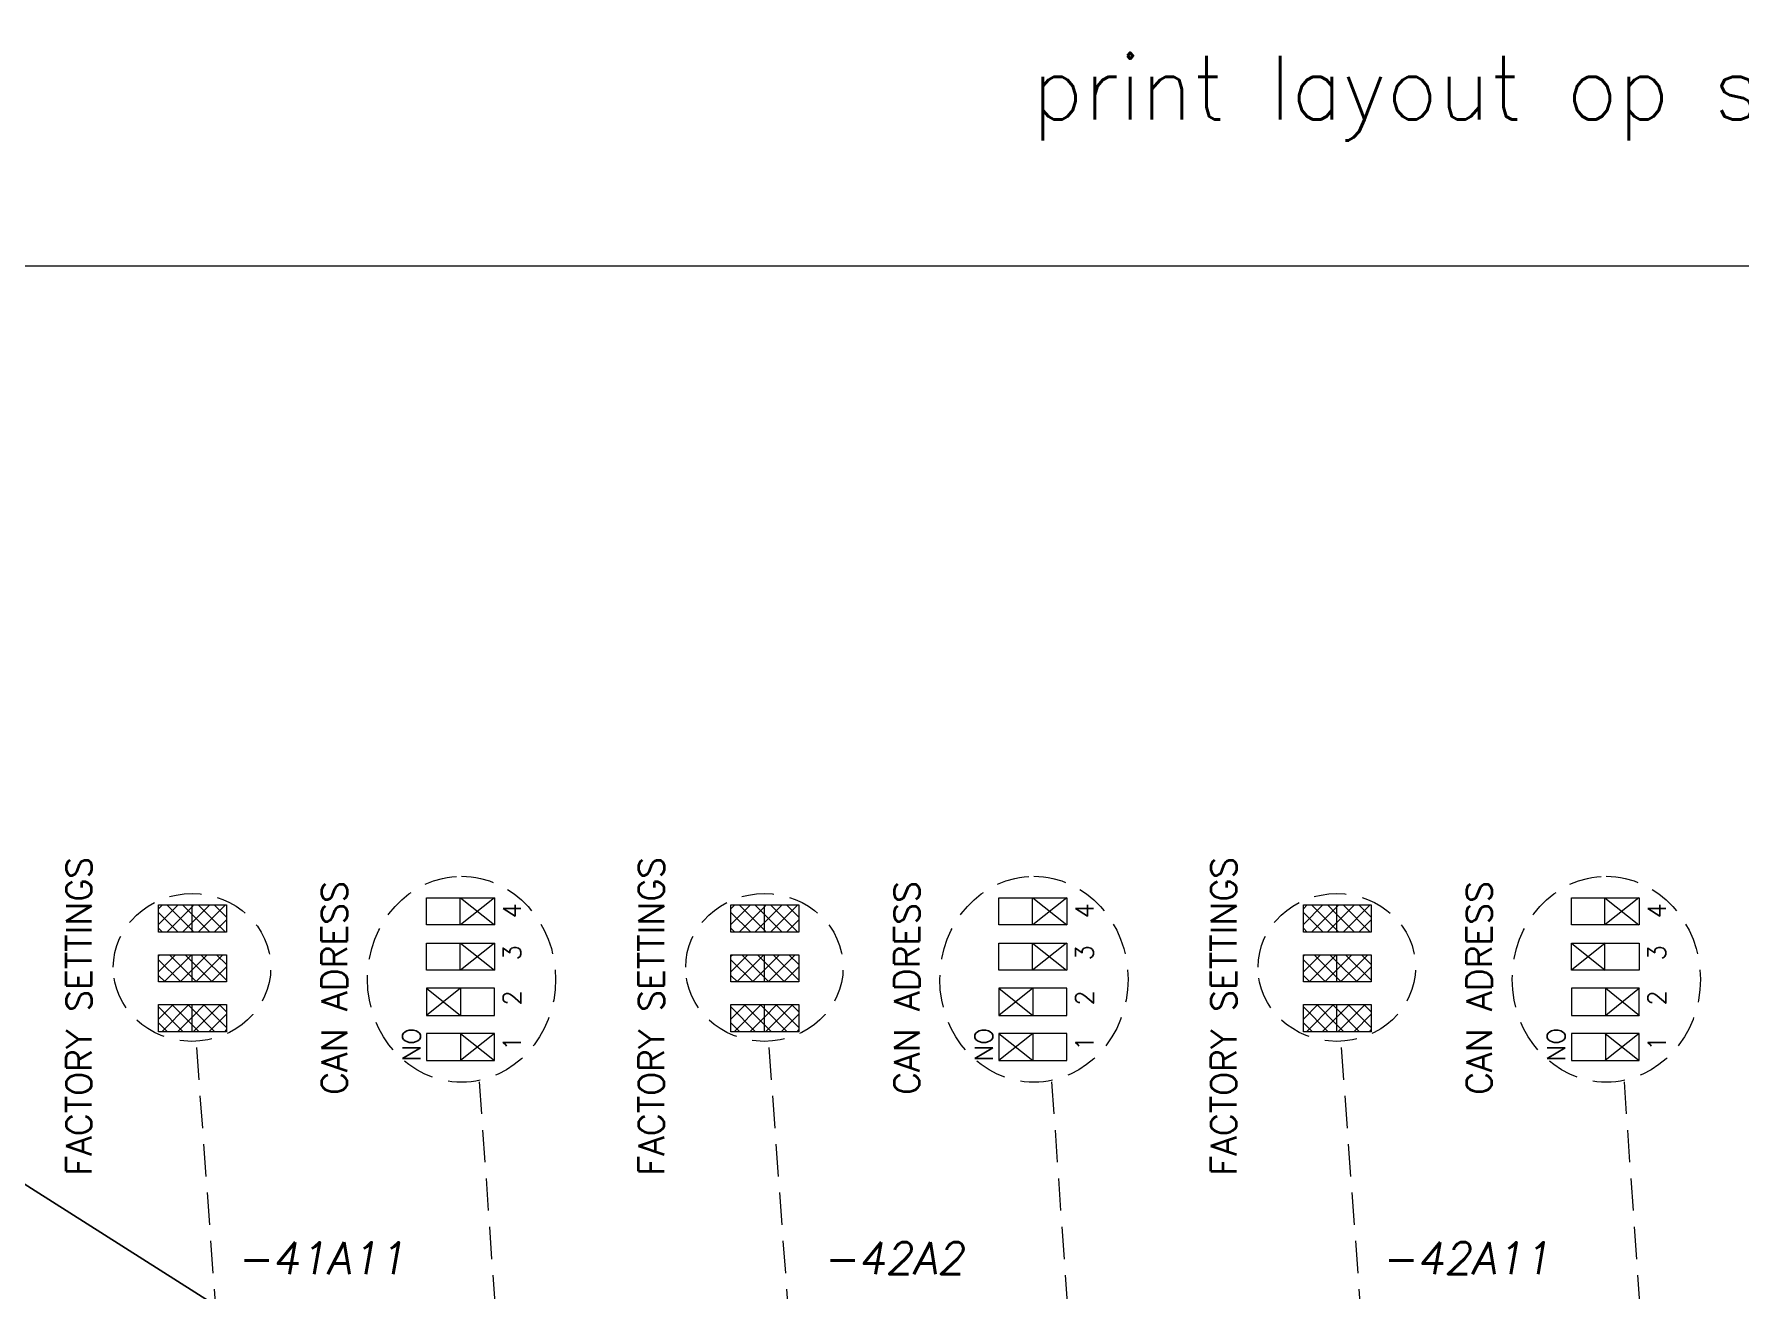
# Model space of a CAD drawing. Extents: x -2993 to 3661, y -4147 to -1441.
# Drawn here: x -2895.1 to -2761, y -2191.7 to -2093 of the extents above; entities that cross this region are included whole.
import ezdxf
from ezdxf.enums import TextEntityAlignment as Align

# ---------------------------------------------------------------- set-up
doc = ezdxf.new("R2010")
doc.units = 0
doc.header["$LTSCALE"] = 0.1
doc.header["$MEASUREMENT"] = 0
doc.linetypes.add('DASHED', pattern=[19.05, 12.7, -6.35])
doc.layers.get('0').update_dxf_attribs({"linetype": 'CONTINUOUS'})
doc.layers.add('DIM', color=5, linetype='CONTINUOUS')
doc.styles.get("Standard").update_dxf_attribs({"font": 'simplex.shx'})

msp = doc.modelspace()

# ---------------------------------------------------------------- linework, layer by layer
at = {"linetype": 'Continuous', "lineweight": 13}
for p, q in [((-2885.33, -2161.43), (-2879.99, -2161.43)), ((-2885.33, -2163.56), (-2885.33, -2161.43)), ((-2882.7, -2163.56), (-2882.7, -2161.43)), ((-2879.99, -2161.43), (-2879.99, -2163.56)), ((-2864.26, -2160.86), (-2858.92, -2160.86)), ((-2864.26, -2162.99), (-2864.26, -2160.86)), ((-2861.62, -2162.99), (-2861.62, -2160.86)), ((-2858.92, -2160.86), (-2858.92, -2162.99)), ((-2840.33, -2161.43), (-2834.99, -2161.43)), ((-2840.33, -2163.56), (-2840.33, -2161.43)), ((-2837.7, -2163.56), (-2837.7, -2161.43)), ((-2834.99, -2161.43), (-2834.99, -2163.56)), ((-2819.26, -2160.86), (-2813.92, -2160.86)), ((-2819.26, -2162.99), (-2819.26, -2160.86)), ((-2816.62, -2162.99), (-2816.62, -2160.86)), ((-2813.92, -2160.86), (-2813.92, -2162.99)), ((-2795.33, -2161.43), (-2789.99, -2161.43)), ((-2795.33, -2163.56), (-2795.33, -2161.43)), ((-2792.7, -2163.56), (-2792.7, -2161.43)), ((-2789.99, -2161.43), (-2789.99, -2163.56)), ((-2774.26, -2160.86), (-2768.92, -2160.86)), ((-2774.26, -2162.99), (-2774.26, -2160.86)), ((-2771.62, -2162.99), (-2771.62, -2160.86)), ((-2768.92, -2160.86), (-2768.92, -2162.99)), ((-2858.92, -2162.99), (-2864.26, -2162.99)), ((-2813.92, -2162.99), (-2819.26, -2162.99)), ((-2768.92, -2162.99), (-2774.26, -2162.99)), ((-2879.99, -2163.56), (-2885.33, -2163.56)), ((-2864.26, -2164.42), (-2858.92, -2164.42)), ((-2864.26, -2166.55), (-2864.26, -2164.42)), ((-2861.62, -2166.55), (-2861.62, -2164.42)), ((-2858.92, -2164.42), (-2858.92, -2166.55)), ((-2834.99, -2163.56), (-2840.33, -2163.56)), ((-2819.26, -2164.42), (-2813.92, -2164.42)), ((-2819.26, -2166.55), (-2819.26, -2164.42)), ((-2816.62, -2166.55), (-2816.62, -2164.42)), ((-2813.92, -2164.42), (-2813.92, -2166.55)), ((-2789.99, -2163.56), (-2795.33, -2163.56)), ((-2774.26, -2164.42), (-2768.92, -2164.42)), ((-2774.26, -2166.55), (-2774.26, -2164.42)), ((-2771.62, -2166.55), (-2771.62, -2164.42)), ((-2768.92, -2164.42), (-2768.92, -2166.55)), ((-2885.33, -2165.34), (-2879.99, -2165.34)), ((-2885.33, -2167.48), (-2885.33, -2165.34)), ((-2882.7, -2167.48), (-2882.7, -2165.34)), ((-2879.99, -2165.34), (-2879.99, -2167.48)), ((-2840.33, -2165.34), (-2834.99, -2165.34)), ((-2840.33, -2167.48), (-2840.33, -2165.34)), ((-2837.7, -2167.48), (-2837.7, -2165.34)), ((-2834.99, -2165.34), (-2834.99, -2167.48)), ((-2795.33, -2165.34), (-2789.99, -2165.34)), ((-2795.33, -2167.48), (-2795.33, -2165.34)), ((-2792.7, -2167.48), (-2792.7, -2165.34)), ((-2789.99, -2165.34), (-2789.99, -2167.48)), ((-2858.92, -2166.55), (-2864.26, -2166.55)), ((-2813.92, -2166.55), (-2819.26, -2166.55)), ((-2768.92, -2166.55), (-2774.26, -2166.55)), ((-2879.99, -2167.48), (-2885.33, -2167.48)), ((-2858.92, -2167.97), (-2864.26, -2167.97)), ((-2864.26, -2167.97), (-2864.26, -2170.11)), ((-2861.56, -2170.11), (-2861.56, -2167.97)), ((-2858.92, -2170.11), (-2858.92, -2167.97)), ((-2834.99, -2167.48), (-2840.33, -2167.48)), ((-2813.92, -2167.97), (-2819.26, -2167.97)), ((-2819.26, -2167.97), (-2819.26, -2170.11)), ((-2816.56, -2170.11), (-2816.56, -2167.97)), ((-2813.92, -2170.11), (-2813.92, -2167.97)), ((-2789.99, -2167.48), (-2795.33, -2167.48)), ((-2768.92, -2167.97), (-2774.26, -2167.97)), ((-2774.26, -2167.97), (-2774.26, -2170.11)), ((-2771.56, -2170.11), (-2771.56, -2167.97)), ((-2768.92, -2170.11), (-2768.92, -2167.97)), ((-2885.33, -2169.25), (-2879.99, -2169.25)), ((-2885.33, -2171.39), (-2885.33, -2169.25)), ((-2882.7, -2171.39), (-2882.7, -2169.25)), ((-2879.99, -2169.25), (-2879.99, -2171.39)), ((-2840.33, -2169.25), (-2834.99, -2169.25)), ((-2840.33, -2171.39), (-2840.33, -2169.25)), ((-2837.7, -2171.39), (-2837.7, -2169.25)), ((-2834.99, -2169.25), (-2834.99, -2171.39)), ((-2795.33, -2169.25), (-2789.99, -2169.25)), ((-2795.33, -2171.39), (-2795.33, -2169.25)), ((-2792.7, -2171.39), (-2792.7, -2169.25)), ((-2789.99, -2169.25), (-2789.99, -2171.39)), ((-2864.26, -2170.11), (-2858.92, -2170.11)), ((-2819.26, -2170.11), (-2813.92, -2170.11)), ((-2774.26, -2170.11), (-2768.92, -2170.11)), ((-2879.99, -2171.39), (-2885.33, -2171.39)), ((-2858.92, -2171.53), (-2864.26, -2171.53)), ((-2864.26, -2171.53), (-2864.26, -2173.66)), ((-2861.56, -2173.66), (-2861.56, -2171.53)), ((-2858.92, -2173.66), (-2858.92, -2171.53)), ((-2834.99, -2171.39), (-2840.33, -2171.39)), ((-2813.92, -2171.53), (-2819.26, -2171.53)), ((-2819.26, -2171.53), (-2819.26, -2173.66)), ((-2816.56, -2173.66), (-2816.56, -2171.53)), ((-2813.92, -2173.66), (-2813.92, -2171.53)), ((-2789.99, -2171.39), (-2795.33, -2171.39)), ((-2768.92, -2171.53), (-2774.26, -2171.53)), ((-2774.26, -2171.53), (-2774.26, -2173.66)), ((-2771.56, -2173.66), (-2771.56, -2171.53)), ((-2768.92, -2173.66), (-2768.92, -2171.53)), ((-2864.26, -2173.66), (-2858.92, -2173.66)), ((-2819.26, -2173.66), (-2813.92, -2173.66)), ((-2774.26, -2173.66), (-2768.92, -2173.66))]:
    msp.add_line(p, q, dxfattribs=at)
at = {"lineweight": 13}
for p, q in [((-2885.33, -2161.74), (-2885.02, -2161.43)), ((-2885.33, -2162.97), (-2883.79, -2161.43)), ((-2882.7, -2163.42), (-2884.68, -2161.43)), ((-2884.68, -2163.56), (-2882.7, -2161.58)), ((-2882.7, -2162.18), (-2883.44, -2161.43)), ((-2882.7, -2161.58), (-2882.55, -2161.43)), ((-2882.7, -2162.82), (-2881.31, -2161.43)), ((-2882.21, -2163.56), (-2880.07, -2161.43)), ((-2880.07, -2163.56), (-2882.21, -2161.43)), ((-2879.99, -2162.4), (-2880.97, -2161.43)), ((-2840.33, -2161.74), (-2840.02, -2161.43)), ((-2840.33, -2162.97), (-2838.79, -2161.43)), ((-2837.7, -2163.42), (-2839.68, -2161.43)), ((-2839.68, -2163.56), (-2837.7, -2161.58)), ((-2837.7, -2162.18), (-2838.44, -2161.43)), ((-2837.7, -2161.58), (-2837.55, -2161.43)), ((-2837.7, -2162.82), (-2836.31, -2161.43)), ((-2837.21, -2163.56), (-2835.07, -2161.43)), ((-2835.07, -2163.56), (-2837.21, -2161.43)), ((-2834.99, -2162.4), (-2835.97, -2161.43)), ((-2795.33, -2161.74), (-2795.02, -2161.43)), ((-2795.33, -2162.97), (-2793.79, -2161.43)), ((-2792.7, -2163.42), (-2794.68, -2161.43)), ((-2794.68, -2163.56), (-2792.7, -2161.58)), ((-2792.7, -2162.18), (-2793.44, -2161.43)), ((-2792.7, -2161.58), (-2792.55, -2161.43)), ((-2792.7, -2162.82), (-2791.31, -2161.43)), ((-2792.21, -2163.56), (-2790.07, -2161.43)), ((-2790.07, -2163.56), (-2792.21, -2161.43)), ((-2789.99, -2162.4), (-2790.97, -2161.43)), ((-2883.78, -2163.56), (-2885.33, -2162.02)), ((-2883.45, -2163.56), (-2882.7, -2162.82)), ((-2881.31, -2163.56), (-2882.7, -2162.18)), ((-2880.97, -2163.56), (-2879.99, -2162.59)), ((-2838.78, -2163.56), (-2840.33, -2162.02)), ((-2838.45, -2163.56), (-2837.7, -2162.82)), ((-2836.31, -2163.56), (-2837.7, -2162.18)), ((-2835.97, -2163.56), (-2834.99, -2162.59)), ((-2793.78, -2163.56), (-2795.33, -2162.02)), ((-2793.45, -2163.56), (-2792.7, -2162.82)), ((-2791.31, -2163.56), (-2792.7, -2162.18)), ((-2790.97, -2163.56), (-2789.99, -2162.59)), ((-2885.02, -2163.56), (-2885.33, -2163.26)), ((-2882.55, -2163.56), (-2882.7, -2163.42)), ((-2840.02, -2163.56), (-2840.33, -2163.26)), ((-2837.55, -2163.56), (-2837.7, -2163.42)), ((-2795.02, -2163.56), (-2795.33, -2163.26)), ((-2792.55, -2163.56), (-2792.7, -2163.42)), ((-2885.33, -2165.45), (-2885.22, -2165.34)), ((-2885.33, -2166.69), (-2883.99, -2165.34)), ((-2883.59, -2167.48), (-2885.33, -2165.73)), ((-2884.88, -2167.48), (-2882.75, -2165.34)), ((-2882.7, -2167.13), (-2884.48, -2165.34)), ((-2882.7, -2165.89), (-2883.24, -2165.34)), ((-2882.7, -2166.53), (-2881.51, -2165.34)), ((-2882.41, -2167.48), (-2880.27, -2165.34)), ((-2879.99, -2167.35), (-2882.01, -2165.34)), ((-2879.99, -2166.12), (-2880.77, -2165.34)), ((-2840.33, -2165.45), (-2840.22, -2165.34)), ((-2840.33, -2166.69), (-2838.99, -2165.34)), ((-2838.59, -2167.48), (-2840.33, -2165.73)), ((-2839.88, -2167.48), (-2837.75, -2165.34)), ((-2837.7, -2167.13), (-2839.48, -2165.34)), ((-2837.7, -2165.89), (-2838.24, -2165.34)), ((-2837.7, -2166.53), (-2836.51, -2165.34)), ((-2837.41, -2167.48), (-2835.27, -2165.34)), ((-2834.99, -2167.35), (-2837.01, -2165.34)), ((-2834.99, -2166.12), (-2835.77, -2165.34)), ((-2795.33, -2165.45), (-2795.22, -2165.34)), ((-2795.33, -2166.69), (-2793.99, -2165.34)), ((-2793.59, -2167.48), (-2795.33, -2165.73)), ((-2794.88, -2167.48), (-2792.75, -2165.34)), ((-2792.7, -2167.13), (-2794.48, -2165.34)), ((-2792.7, -2165.89), (-2793.24, -2165.34)), ((-2792.7, -2166.53), (-2791.51, -2165.34)), ((-2792.41, -2167.48), (-2790.27, -2165.34)), ((-2789.99, -2167.35), (-2792.01, -2165.34)), ((-2789.99, -2166.12), (-2790.77, -2165.34)), ((-2884.82, -2167.48), (-2885.33, -2166.97)), ((-2883.64, -2167.48), (-2882.7, -2166.53)), ((-2881.11, -2167.48), (-2882.7, -2165.89)), ((-2881.17, -2167.48), (-2879.99, -2166.3)), ((-2839.82, -2167.48), (-2840.33, -2166.97)), ((-2838.64, -2167.48), (-2837.7, -2166.53)), ((-2836.11, -2167.48), (-2837.7, -2165.89)), ((-2836.17, -2167.48), (-2834.99, -2166.3)), ((-2794.82, -2167.48), (-2795.33, -2166.97)), ((-2793.64, -2167.48), (-2792.7, -2166.53)), ((-2791.11, -2167.48), (-2792.7, -2165.89)), ((-2791.17, -2167.48), (-2789.99, -2166.3)), ((-2882.35, -2167.48), (-2882.7, -2167.13)), ((-2837.35, -2167.48), (-2837.7, -2167.13)), ((-2792.35, -2167.48), (-2792.7, -2167.13)), ((-2885.33, -2170.4), (-2884.19, -2169.25)), ((-2883.39, -2171.39), (-2885.33, -2169.44)), ((-2885.08, -2171.39), (-2882.95, -2169.25)), ((-2882.7, -2170.84), (-2884.28, -2169.25)), ((-2882.7, -2169.6), (-2883.04, -2169.25)), ((-2882.7, -2170.24), (-2881.71, -2169.25)), ((-2880.91, -2171.39), (-2882.7, -2169.6)), ((-2882.61, -2171.39), (-2880.47, -2169.25)), ((-2879.99, -2171.07), (-2881.81, -2169.25)), ((-2879.99, -2169.83), (-2880.57, -2169.25)), ((-2840.33, -2170.4), (-2839.19, -2169.25)), ((-2838.39, -2171.39), (-2840.33, -2169.44)), ((-2840.08, -2171.39), (-2837.95, -2169.25)), ((-2837.7, -2170.84), (-2839.28, -2169.25)), ((-2837.7, -2169.6), (-2838.04, -2169.25)), ((-2837.7, -2170.24), (-2836.71, -2169.25)), ((-2835.91, -2171.39), (-2837.7, -2169.6)), ((-2837.61, -2171.39), (-2835.47, -2169.25)), ((-2834.99, -2171.07), (-2836.81, -2169.25)), ((-2834.99, -2169.83), (-2835.57, -2169.25)), ((-2795.33, -2170.4), (-2794.19, -2169.25)), ((-2793.39, -2171.39), (-2795.33, -2169.44)), ((-2795.08, -2171.39), (-2792.95, -2169.25)), ((-2792.7, -2170.84), (-2794.28, -2169.25)), ((-2792.7, -2169.6), (-2793.04, -2169.25)), ((-2792.7, -2170.24), (-2791.71, -2169.25)), ((-2790.91, -2171.39), (-2792.7, -2169.6)), ((-2792.61, -2171.39), (-2790.47, -2169.25)), ((-2789.99, -2171.07), (-2791.81, -2169.25)), ((-2789.99, -2169.83), (-2790.57, -2169.25)), ((-2884.62, -2171.39), (-2885.33, -2170.68)), ((-2883.84, -2171.39), (-2882.7, -2170.24)), ((-2882.15, -2171.39), (-2882.7, -2170.84)), ((-2881.37, -2171.39), (-2879.99, -2170.01)), ((-2839.62, -2171.39), (-2840.33, -2170.68)), ((-2838.84, -2171.39), (-2837.7, -2170.24)), ((-2837.15, -2171.39), (-2837.7, -2170.84)), ((-2836.37, -2171.39), (-2834.99, -2170.01)), ((-2794.62, -2171.39), (-2795.33, -2170.68)), ((-2793.84, -2171.39), (-2792.7, -2170.24)), ((-2792.15, -2171.39), (-2792.7, -2170.84)), ((-2791.37, -2171.39), (-2789.99, -2170.01)), ((-2880.13, -2171.39), (-2879.99, -2171.25)), ((-2835.13, -2171.39), (-2834.99, -2171.25)), ((-2790.13, -2171.39), (-2789.99, -2171.25))]:
    msp.add_line(p, q, dxfattribs=at)
at = {"color": 7, "lineweight": 13}
for p, q in [((-2858.92, -2160.86), (-2861.59, -2162.99)), ((-2861.59, -2160.86), (-2858.92, -2162.99)), ((-2813.92, -2160.86), (-2816.59, -2162.99)), ((-2816.59, -2160.86), (-2813.92, -2162.99)), ((-2768.96, -2160.86), (-2771.62, -2162.99)), ((-2771.62, -2160.86), (-2768.96, -2162.99)), ((-2858.92, -2164.42), (-2861.59, -2166.55)), ((-2861.59, -2164.42), (-2858.92, -2166.55)), ((-2813.96, -2164.42), (-2816.62, -2166.55)), ((-2816.62, -2164.42), (-2813.96, -2166.55)), ((-2771.59, -2164.42), (-2774.26, -2166.55)), ((-2774.26, -2164.42), (-2771.59, -2166.55)), ((-2861.59, -2167.97), (-2864.26, -2170.11)), ((-2864.26, -2167.97), (-2861.59, -2170.11)), ((-2816.59, -2167.97), (-2819.26, -2170.11)), ((-2819.26, -2167.97), (-2816.59, -2170.11)), ((-2768.89, -2167.97), (-2771.56, -2170.11)), ((-2771.56, -2167.97), (-2768.89, -2170.11)), ((-2858.92, -2171.53), (-2861.59, -2173.66)), ((-2861.59, -2171.53), (-2858.92, -2173.66)), ((-2816.59, -2171.53), (-2819.26, -2173.66)), ((-2819.26, -2171.53), (-2816.59, -2173.66)), ((-2768.92, -2171.53), (-2771.59, -2173.66)), ((-2771.59, -2171.53), (-2768.92, -2173.66))]:
    msp.add_line(p, q, dxfattribs=at)
at = {"linetype": 'DASHED', "lineweight": 13, "ltscale": 2}
for p, q in [((-2878.25, -2228.36), (-2882.36, -2172.14)), ((-2833.25, -2228.36), (-2837.36, -2172.14)), ((-2788.25, -2228.36), (-2792.36, -2172.14)), ((-2856.46, -2227.26), (-2860.1, -2175.21)), ((-2811.46, -2227.26), (-2815.1, -2175.21)), ((-2766.46, -2227.26), (-2770.1, -2175.21))]:
    msp.add_line(p, q, dxfattribs=at)
for centre, major_axis, ratio in [((-2861.51, -2167.27), (0, 8.09), 0.914373), ((-2816.51, -2167.27), (0, 8.09), 0.914373), ((-2771.51, -2167.27), (0, 8.09), 0.914373), ((-2882.7, -2166.34), (-6.19, 0.01), 0.938062), ((-2837.7, -2166.34), (-6.19, 0.01), 0.938062), ((-2792.7, -2166.34), (-6.19, 0.01), 0.938062)]:
    msp.add_ellipse(centre, major_axis=major_axis, ratio=ratio, dxfattribs=at)
at = {"layer": 'DIM'}
msp.add_line((-2966.72, -2138.44), (-2479.45, -2447.38), dxfattribs=at)
at = {"layer": 'DIM', "lineweight": 13}
msp.add_lwpolyline([(-2403.94, -2503.04), (-2993.38, -2503.04), (-2993.38, -2111.22), (-2403.94, -2111.22)], close=True, dxfattribs=at)

# ---------------------------------------------------------------- texts
at = {"lineweight": 13, "text_generation_flag": 6}
for s, p in [('FACTORY SETTINGS', (-2890.59, -2182.68)), ('FACTORY SETTINGS', (-2845.59, -2182.68)), ('FACTORY SETTINGS', (-2800.59, -2182.68)), ('CAN ADRESS', (-2870.51, -2176.35)), ('CAN ADRESS', (-2825.51, -2176.35)), ('CAN ADRESS', (-2780.51, -2176.35))]:
    msp.add_text(s, height=2, rotation=270, dxfattribs=at).set_placement(p)
at = {"linetype": 'Continuous', "lineweight": 13, "text_generation_flag": 6}
for s, p in [('4', (-2856.84, -2162.49)), ('4', (-2811.84, -2162.49)), ('4', (-2766.84, -2162.49)), ('3', (-2856.84, -2165.78)), ('3', (-2811.84, -2165.78)), ('3', (-2766.84, -2165.78)), ('2', (-2856.84, -2169.34)), ('2', (-2811.84, -2169.34)), ('2', (-2766.84, -2169.34)), ('1', (-2856.84, -2172.89)), ('1', (-2811.84, -2172.89)), ('1', (-2766.84, -2172.89))]:
    msp.add_text(s, height=1.4, rotation=270, dxfattribs=at).set_placement(p)
at = {"linetype": 'Continuous', "lineweight": 13}
for p in [(-2866.15, -2171.09), (-2821.15, -2171.09), (-2776.15, -2171.09)]:
    msp.add_text('ON', height=1.4, rotation=270, dxfattribs=at).set_placement(p)
at = {"lineweight": 13, "oblique": 10, "text_generation_flag": 6}
for s, p in [('-41A11', (-2872.56, -2190.44)), ('-42A2', (-2827.56, -2190.44)), ('-42A11', (-2782.56, -2190.44))]:
    msp.add_text(s, height=2.5, rotation=180, dxfattribs=at).set_placement(p, align=Align.CENTER)
at = {"layer": 'DIM', "lineweight": 13, "insert": (-2816.66, -2093), "char_height": 5, "attachment_point": 1}
msp.add_mtext_dynamic_manual_height_columns('\\A1;print layout op schaal {\\H0.7x;\\S1/2;}  2e FAS VOLVO', width=250.0738, gutter_width=25, heights=[0], dxfattribs=at)

doc.saveas('drawing.dxf')
